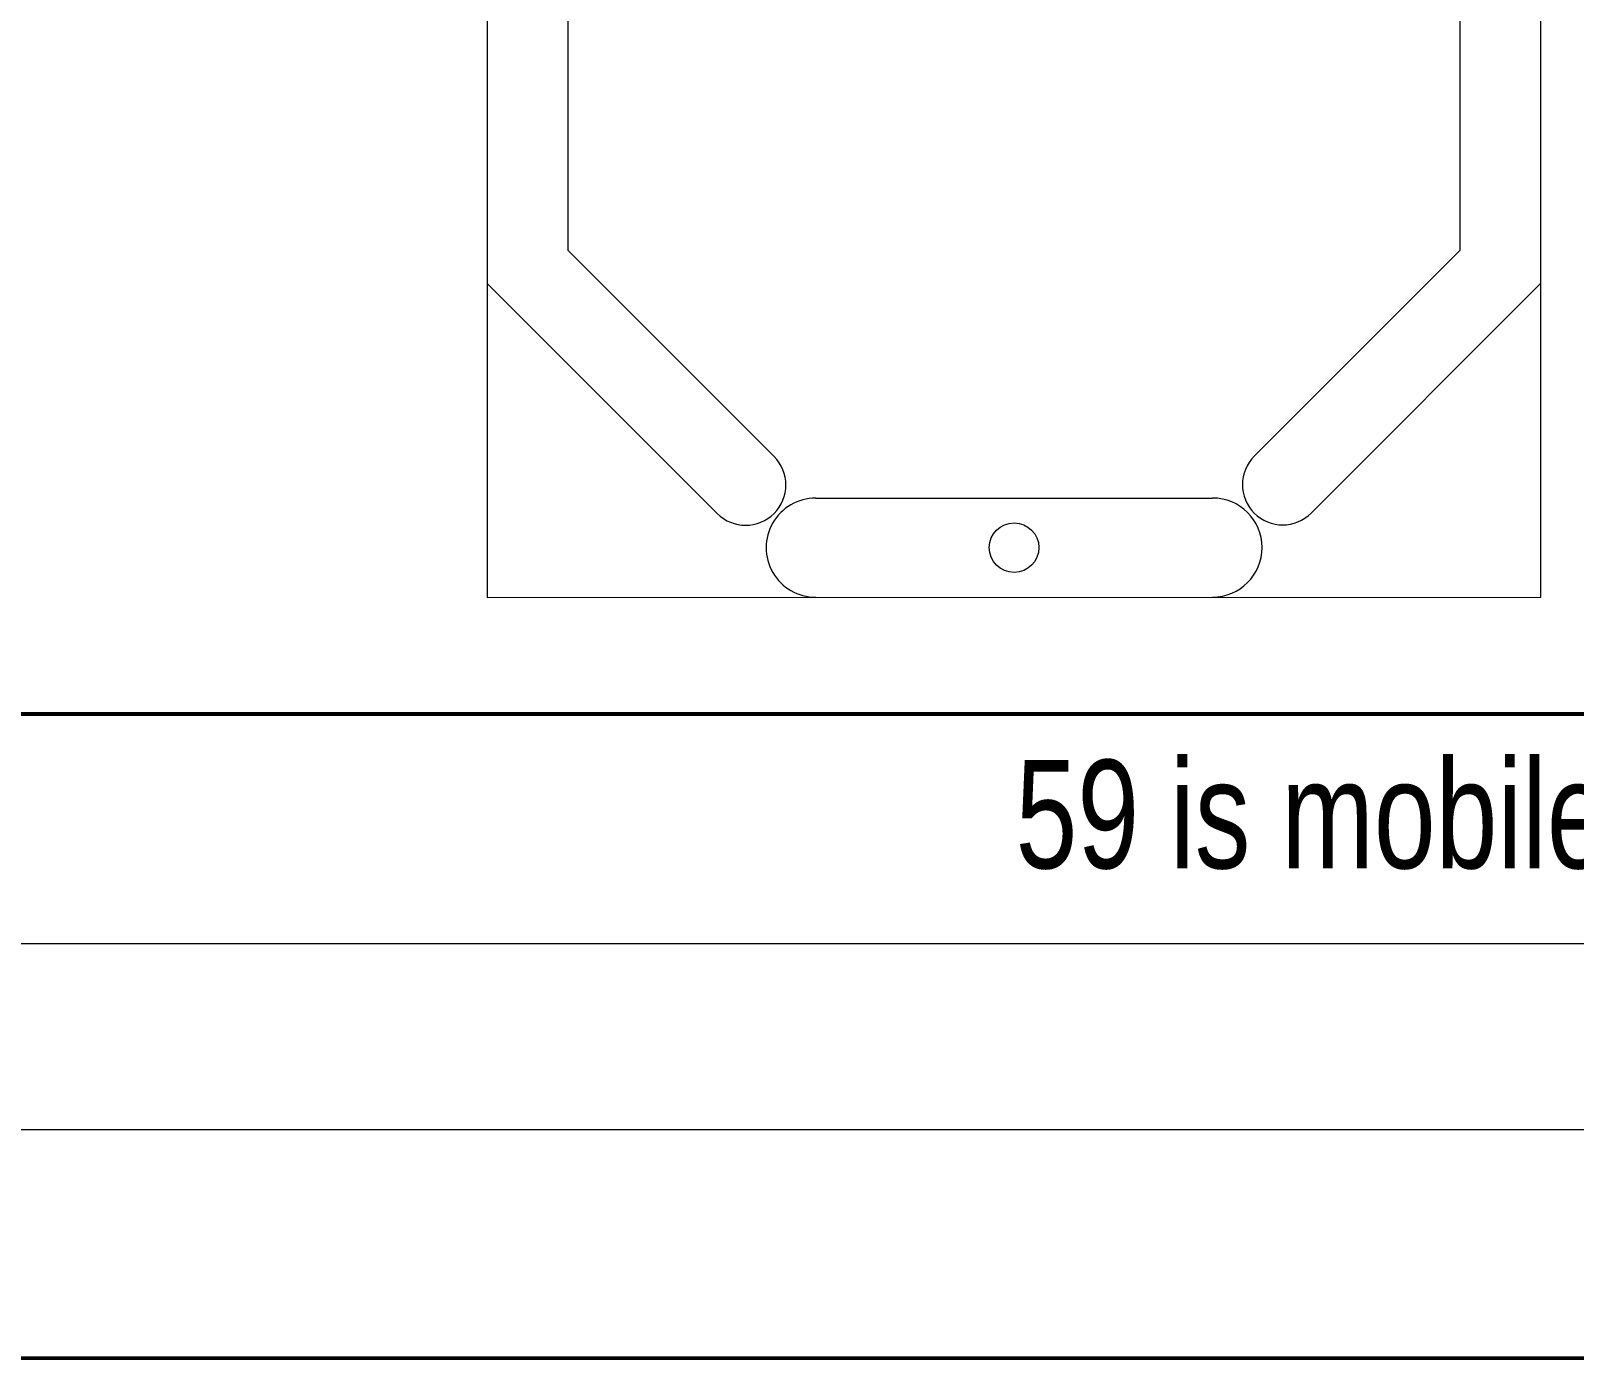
# Model space of a CAD drawing. Header units: metres. Extents: x 75097 to 220762, y -1557923 to -1361206.
# Drawn here: x 137445 to 138690, y -1461159 to -1460087 of the extents above; entities that cross this region are included whole.
import ezdxf

# ---------------------------------------------------------------- set-up
doc = ezdxf.new("R2010")
doc.units = ezdxf.units.M
doc.layers.get('0').update_dxf_attribs({"lineweight": 0})
for name, color, linetype, lineweight in [('A-100 - Copy$0$Medical Equipment and Furniture', 8, 'Continuous', 0), ('A-100 - Copy$0$Medical Equipment and Furniture1', 8, 'Continuous', 5), ('A-100 - Copy$0$Walls', 8, 'Continuous', 0)]:
    doc.layers.add(name, color=color, linetype=linetype, lineweight=lineweight)
doc.layers.add('E-POWR', color=7, linetype='Continuous', lineweight=9, true_color=0x4e7e3e)
doc.styles.add('A-100 - Copy$0$X3G_ENTITY_257CFD', font='swisscl.ttf', dxfattribs={"height": 200})

# ---------------------------------------------------------------- blocks, each defined once
blk = doc.blocks.new('*X149')
for p, q in [((5, 3), (5, 3)), ((5, 3), (5, 3)), ((5, 3), (5, 3)), ((5, 3), (5, 3)), ((5, 3), (5, 3)), ((5, 3), (5, 3)), ((5, 3), (5, 3)), ((5, 3), (5, 3)), ((5, 3), (5, 3)), ((5, 3), (5, 3)), ((5, 3), (5, 3)), ((5, 3), (5, 3)), ((5, 3), (5, 3)), ((5, 3), (5, 3)), ((5, 3), (5, 3)), ((5, 3), (5, 3)), ((5, 3), (5, 3)), ((5, 3), (5, 3)), ((5, 3), (5, 3)), ((5, 3), (5, 3)), ((5, 3), (5, 3)), ((5, 3), (5, 3)), ((5, 3), (5, 3)), ((5, 3), (5, 3)), ((5, 3), (5, 3)), ((5, 3), (5, 3)), ((5, 3), (5, 3)), ((5, 3), (5, 3)), ((5, 3), (5, 3)), ((5, 3), (5, 3)), ((5, 3), (5, 3)), ((5, 3), (5, 3)), ((5, 3), (5, 3)), ((5, 3), (5, 3)), ((5, 3), (5, 3)), ((5, 3), (5, 3)), ((5, 3), (5, 3)), ((5, 3), (5, 3)), ((5, 3), (5, 3)), ((5, 3), (5, 3)), ((5, 3), (5, 3)), ((5, 3), (5, 3)), ((5, 3), (5, 3)), ((5, 3), (5, 3)), ((5, 3), (5, 3)), ((5, 3), (5, 3)), ((5, 3), (5, 3)), ((5, 3), (5, 3)), ((5, 3), (5, 3)), ((5, 3), (5, 3)), ((5, 3), (5, 3)), ((5, 3), (5, 3)), ((5, 3), (5, 3)), ((5, 3), (5, 3)), ((5, 3), (5, 3)), ((5, 3), (5, 3)), ((5, 3), (5, 3)), ((5, 3), (5, 3)), ((5, 3), (5, 3)), ((5, 3), (5, 3)), ((5, 3), (5, 3)), ((5, 3), (5, 3)), ((5, 3), (5, 3)), ((5, 3), (5, 3)), ((5, 3), (5, 3)), ((5, 3), (5, 3)), ((6, 3), (5, 3)), ((5, 3), (5, 3)), ((6, 3), (5, 3)), ((5, 3), (5, 3)), ((6, 3), (5, 3)), ((5, 3), (5, 3)), ((6, 3), (5, 3)), ((5, 3), (5, 3)), ((5, 3), (5, 3)), ((5, 3), (5, 3)), ((5, 3), (5, 3)), ((5, 3), (5, 3)), ((5, 3), (5, 3)), ((5, 3), (5, 3)), ((5, 3), (5, 3)), ((5, 3), (5, 3)), ((5, 3), (5, 3)), ((5, 3), (5, 3)), ((5, 3), (5, 3)), ((5, 3), (5, 3)), ((5, 3), (5, 3)), ((5, 3), (5, 3)), ((5, 3), (5, 3)), ((5, 3), (5, 3)), ((5, 3), (5, 3)), ((5, 3), (5, 3)), ((5, 3), (5, 3)), ((5, 3), (5, 3)), ((5, 3), (5, 3)), ((5, 3), (5, 3)), ((6, 3), (6, 3)), ((6, 3), (6, 3)), ((6, 3), (6, 3)), ((6, 3), (6, 3)), ((6, 3), (6, 3)), ((6, 3), (6, 3)), ((6, 3), (6, 3)), ((6, 3), (6, 3)), ((6, 3), (6, 3)), ((6, 3), (6, 3)), ((6, 3), (6, 3)), ((6, 3), (6, 3)), ((6, 3), (6, 3)), ((6, 3), (6, 3)), ((6, 3), (6, 3)), ((6, 3), (6, 3)), ((6, 3), (6, 3)), ((6, 3), (6, 3)), ((6, 3), (6, 3)), ((6, 3), (6, 3)), ((6, 3), (6, 3)), ((6, 3), (6, 3)), ((6, 3), (6, 3)), ((6, 3), (6, 3)), ((6, 3), (6, 3)), ((6, 3), (6, 3)), ((6, 3), (6, 3)), ((6, 3), (6, 3)), ((6, 3), (6, 3)), ((6, 3), (6, 3)), ((6, 3), (6, 3)), ((6, 3), (6, 3)), ((6, 3), (6, 3)), ((6, 3), (6, 3)), ((6, 3), (6, 3)), ((6, 3), (6, 3)), ((6, 3), (6, 3)), ((6, 3), (6, 3)), ((6, 3), (6, 3)), ((6, 3), (6, 3)), ((6, 3), (6, 3)), ((6, 3), (6, 3)), ((6, 3), (6, 3)), ((6, 3), (6, 3)), ((6, 3), (6, 3)), ((6, 3), (6, 3)), ((6, 3), (6, 3)), ((6, 3), (6, 3)), ((6, 3), (6, 3)), ((6, 3), (6, 3)), ((6, 3), (6, 3)), ((6, 3), (6, 3)), ((6, 3), (6, 3)), ((6, 3), (6, 3)), ((6, 3), (6, 3)), ((6, 3), (6, 3)), ((6, 3), (6, 3)), ((6, 3), (6, 3)), ((6, 3), (6, 3)), ((6, 3), (6, 3)), ((6, 3), (6, 3)), ((6, 3), (6, 3)), ((6, 3), (6, 3)), ((6, 3), (6, 3)), ((6, 3), (6, 3)), ((6, 3), (6, 3)), ((6, 3), (6, 3)), ((6, 3), (6, 3)), ((6, 3), (6, 3)), ((6, 3), (6, 3)), ((6, 3), (6, 3)), ((6, 3), (6, 3)), ((6, 3), (6, 3)), ((6, 3), (6, 3)), ((6, 3), (6, 3)), ((6, 3), (6, 3)), ((6, 3), (6, 3)), ((6, 3), (6, 3)), ((6, 3), (6, 3)), ((6, 3), (6, 3)), ((6, 3), (6, 3)), ((6, 3), (6, 3)), ((6, 3), (6, 3)), ((6, 3), (6, 3)), ((6, 3), (6, 3)), ((6, 3), (6, 3)), ((6, 3), (6, 3)), ((6, 3), (6, 3)), ((6, 3), (6, 3)), ((6, 3), (6, 3)), ((6, 3), (6, 3)), ((6, 3), (6, 3)), ((6, 3), (6, 3)), ((6, 3), (6, 3)), ((6, 3), (6, 3)), ((6, 3), (6, 3)), ((6, 3), (6, 3)), ((6, 3), (6, 3)), ((6, 3), (6, 3)), ((6, 3), (6, 3)), ((6, 3), (6, 3)), ((6, 3), (6, 3)), ((6, 3), (6, 3)), ((6, 3), (6, 3)), ((6, 3), (6, 3)), ((6, 3), (6, 3)), ((6, 3), (6, 3)), ((6, 3), (6, 3)), ((6, 3), (6, 3)), ((6, 3), (6, 3)), ((6, 3), (6, 3)), ((6, 3), (6, 3)), ((6, 3), (6, 3)), ((6, 3), (6, 3)), ((6, 3), (6, 3)), ((6, 3), (6, 3)), ((6, 3), (6, 3)), ((6, 3), (6, 3)), ((6, 3), (6, 3)), ((6, 3), (6, 3)), ((6, 3), (6, 3)), ((6, 3), (6, 3)), ((6, 3), (6, 3)), ((6, 3), (6, 3)), ((6, 3), (6, 3)), ((6, 3), (6, 3)), ((6, 3), (6, 3)), ((6, 3), (6, 3)), ((6, 3), (6, 3)), ((6, 3), (6, 3)), ((6, 3), (6, 3)), ((6, 3), (6, 3)), ((6, 3), (6, 3)), ((6, 3), (6, 3)), ((6, 3), (6, 3)), ((6, 3), (6, 3)), ((6, 3), (6, 3)), ((6, 3), (6, 3)), ((6, 3), (6, 3)), ((6, 3), (6, 3)), ((6, 3), (6, 3)), ((6, 3), (6, 3)), ((6, 3), (6, 3)), ((6, 3), (6, 3)), ((6, 3), (6, 3)), ((6, 3), (6, 3)), ((6, 3), (6, 3)), ((6, 3), (6, 3)), ((6, 3), (6, 3)), ((6, 3), (6, 3)), ((6, 3), (6, 3)), ((6, 3), (6, 3)), ((6, 3), (6, 3)), ((6, 3), (6, 3)), ((6, 3), (6, 3)), ((6, 3), (6, 3)), ((6, 3), (6, 3)), ((6, 3), (6, 3)), ((6, 3), (6, 3)), ((6, 3), (6, 3)), ((6, 3), (6, 3)), ((6, 3), (6, 3)), ((6, 3), (6, 3)), ((6, 3), (6, 3)), ((6, 3), (6, 3)), ((6, 3), (6, 3)), ((6, 3), (6, 3)), ((6, 3), (6, 3)), ((6, 3), (6, 3)), ((6, 3), (6, 3)), ((6, 3), (6, 3)), ((6, 3), (6, 3)), ((6, 3), (6, 3)), ((6, 3), (6, 3)), ((6, 3), (6, 3)), ((6, 3), (6, 3)), ((6, 3), (6, 3)), ((6, 3), (6, 3)), ((6, 3), (6, 3)), ((6, 3), (6, 3)), ((6, 3), (6, 3)), ((6, 3), (6, 3)), ((6, 3), (6, 3)), ((6, 3), (6, 3)), ((6, 3), (6, 3)), ((6, 3), (6, 3)), ((6, 3), (6, 3)), ((6, 3), (6, 3)), ((6, 3), (6, 3)), ((6, 3), (6, 3)), ((6, 3), (6, 3)), ((6, 3), (6, 3)), ((6, 3), (6, 3)), ((6, 3), (6, 3)), ((6, 3), (6, 3)), ((6, 3), (6, 3)), ((6, 3), (6, 3)), ((6, 3), (6, 3)), ((6, 3), (6, 3)), ((6, 3), (6, 3)), ((6, 3), (6, 3)), ((6, 3), (6, 3)), ((6, 3), (6, 3)), ((6, 3), (6, 3)), ((6, 3), (5, 3)), ((6, 3), (5, 3)), ((6, 3), (5, 3)), ((6, 3), (5, 3)), ((6, 3), (5, 3)), ((6, 3), (6, 3)), ((6, 3), (6, 3)), ((6, 3), (6, 3)), ((6, 3), (6, 3)), ((6, 3), (6, 3)), ((6, 3), (6, 3)), ((6, 3), (6, 3)), ((6, 3), (6, 3)), ((6, 3), (6, 3)), ((6, 3), (6, 3)), ((6, 3), (6, 3)), ((6, 3), (6, 3)), ((6, 3), (6, 3)), ((6, 3), (6, 3)), ((6, 3), (6, 3)), ((6, 3), (6, 3)), ((6, 3), (6, 3)), ((6, 3), (6, 3)), ((6, 3), (6, 3)), ((6, 3), (6, 3)), ((6, 3), (6, 3)), ((6, 3), (6, 3)), ((6, 3), (6, 3)), ((6, 3), (6, 3)), ((6, 3), (6, 3)), ((6, 3), (6, 3)), ((6, 3), (6, 3)), ((6, 3), (6, 3)), ((6, 3), (6, 3)), ((6, 3), (6, 3)), ((6, 3), (6, 3)), ((6, 3), (6, 3)), ((6, 3), (6, 3)), ((6, 3), (6, 3)), ((6, 3), (6, 3)), ((6, 3), (6, 3)), ((6, 3), (6, 3)), ((6, 3), (6, 3)), ((6, 3), (6, 3)), ((6, 3), (6, 3)), ((6, 3), (6, 3)), ((6, 3), (6, 3)), ((6, 3), (6, 3)), ((6, 3), (6, 3)), ((6, 3), (6, 3)), ((6, 3), (6, 3)), ((6, 3), (6, 3)), ((6, 3), (6, 3)), ((6, 3), (6, 3)), ((6, 3), (6, 3)), ((6, 3), (6, 3)), ((6, 3), (6, 3)), ((6, 3), (6, 3)), ((6, 3), (6, 3)), ((6, 3), (6, 3)), ((6, 3), (6, 3)), ((6, 3), (6, 3)), ((6, 3), (6, 3)), ((6, 3), (6, 3)), ((6, 3), (6, 3)), ((6, 3), (6, 3)), ((6, 3), (6, 3)), ((6, 3), (6, 3)), ((6, 3), (6, 3)), ((6, 3), (6, 3)), ((6, 3), (6, 3)), ((6, 3), (6, 3)), ((6, 3), (6, 3)), ((6, 3), (6, 3)), ((6, 3), (6, 3)), ((6, 3), (6, 3)), ((6, 3), (6, 3)), ((6, 3), (6, 3)), ((6, 3), (6, 3)), ((6, 3), (6, 3)), ((6, 3), (6, 3)), ((6, 3), (6, 3)), ((6, 3), (6, 3)), ((6, 3), (6, 3)), ((6, 3), (6, 3)), ((6, 3), (6, 3)), ((6, 3), (6, 3)), ((6, 3), (6, 3)), ((6, 3), (6, 3)), ((6, 3), (6, 3)), ((6, 3), (6, 3)), ((6, 3), (6, 3)), ((6, 3), (6, 3)), ((6, 3), (6, 3)), ((6, 3), (6, 3)), ((6, 3), (6, 3)), ((6, 3), (6, 3)), ((6, 3), (6, 3)), ((6, 3), (6, 3)), ((6, 3), (6, 3)), ((6, 3), (6, 3)), ((6, 3), (6, 3)), ((6, 3), (6, 3)), ((6, 3), (6, 3)), ((6, 3), (6, 3)), ((6, 3), (6, 3)), ((6, 3), (6, 3)), ((6, 3), (6, 3)), ((6, 3), (6, 3)), ((6, 3), (6, 3)), ((6, 3), (6, 3)), ((6, 3), (6, 3)), ((6, 3), (6, 3)), ((6, 3), (6, 3)), ((6, 3), (6, 3)), ((6, 3), (6, 3)), ((6, 3), (6, 3)), ((6, 3), (6, 3)), ((6, 3), (6, 3)), ((6, 3), (6, 3)), ((6, 3), (6, 3)), ((6, 3), (6, 3)), ((6, 3), (6, 3)), ((6, 3), (6, 3)), ((6, 3), (6, 3)), ((6, 3), (6, 3)), ((6, 3), (6, 3)), ((6, 3), (6, 3)), ((6, 3), (6, 3)), ((6, 3), (6, 3)), ((6, 3), (6, 3)), ((6, 3), (6, 3)), ((6, 3), (6, 3)), ((6, 3), (6, 3)), ((6, 3), (6, 3)), ((6, 3), (6, 3)), ((6, 3), (6, 3)), ((6, 3), (6, 3)), ((6, 3), (6, 3)), ((6, 3), (6, 3)), ((6, 3), (6, 3)), ((6, 3), (6, 3)), ((6, 3), (6, 3)), ((6, 3), (6, 3)), ((6, 3), (6, 3)), ((6, 3), (6, 3)), ((6, 3), (6, 3)), ((6, 3), (6, 3)), ((6, 3), (6, 3)), ((6, 3), (6, 3)), ((6, 3), (6, 3)), ((6, 3), (6, 3)), ((6, 3), (6, 3)), ((6, 3), (6, 3)), ((6, 3), (6, 3)), ((6, 3), (6, 3)), ((6, 3), (6, 3)), ((6, 3), (6, 3)), ((6, 3), (6, 3)), ((6, 3), (6, 3)), ((6, 3), (6, 3)), ((6, 3), (6, 3)), ((6, 3), (6, 3)), ((6, 3), (6, 3)), ((6, 3), (6, 3)), ((6, 3), (6, 3)), ((6, 3), (6, 3)), ((6, 3), (6, 3)), ((6, 3), (6, 3)), ((6, 3), (6, 3)), ((6, 3), (6, 3)), ((6, 3), (6, 3)), ((6, 3), (6, 3)), ((6, 3), (6, 3)), ((6, 3), (6, 3)), ((6, 3), (6, 3)), ((6, 3), (6, 3)), ((6, 3), (6, 3)), ((6, 3), (6, 3)), ((6, 3), (6, 3)), ((6, 3), (6, 3)), ((6, 3), (6, 3)), ((6, 3), (6, 3)), ((6, 3), (6, 3)), ((6, 3), (6, 3)), ((6, 3), (6, 3)), ((6, 3), (6, 3)), ((6, 3), (6, 3)), ((6, 3), (6, 3)), ((6, 3), (6, 3)), ((6, 3), (6, 3)), ((6, 3), (6, 3)), ((6, 3), (6, 3)), ((6, 3), (6, 3)), ((6, 3), (6, 3)), ((6, 3), (6, 3)), ((6, 3), (6, 3)), ((6, 3), (6, 3)), ((6, 3), (6, 3)), ((6, 3), (6, 3)), ((6, 3), (6, 3)), ((6, 3), (6, 3)), ((6, 3), (6, 3)), ((6, 3), (6, 3)), ((6, 3), (6, 3)), ((6, 3), (6, 3)), ((6, 3), (6, 3)), ((6, 3), (6, 3)), ((6, 3), (6, 3)), ((6, 3), (6, 3)), ((6, 3), (6, 3)), ((6, 3), (6, 3)), ((6, 3), (6, 3)), ((6, 3), (6, 3)), ((6, 3), (6, 3)), ((6, 3), (6, 3)), ((6, 3), (6, 3)), ((6, 3), (6, 3)), ((6, 3), (6, 3)), ((6, 3), (6, 3)), ((6, 3), (6, 3)), ((6, 3), (6, 3)), ((6, 3), (6, 3)), ((6, 3), (6, 3)), ((6, 3), (6, 3)), ((6, 3), (6, 3)), ((6, 3), (6, 3)), ((6, 3), (6, 3)), ((6, 3), (6, 3)), ((6, 3), (6, 3)), ((6, 3), (6, 3)), ((6, 3), (6, 3)), ((6, 3), (6, 3)), ((6, 3), (6, 3)), ((6, 3), (6, 3)), ((6, 3), (6, 3)), ((6, 3), (6, 3)), ((6, 3), (6, 3)), ((6, 3), (6, 3)), ((6, 3), (6, 3)), ((6, 3), (6, 3)), ((6, 3), (6, 3)), ((6, 3), (6, 3)), ((6, 3), (6, 3)), ((6, 3), (6, 3)), ((6, 3), (6, 3)), ((6, 3), (6, 3)), ((6, 3), (6, 3)), ((6, 3), (6, 3)), ((6, 3), (6, 3)), ((6, 3), (6, 3)), ((6, 3), (6, 3)), ((6, 3), (6, 3)), ((6, 3), (6, 3)), ((6, 3), (6, 3)), ((6, 3), (6, 3)), ((6, 3), (6, 3)), ((6, 3), (6, 3)), ((6, 3), (6, 3)), ((6, 3), (6, 3)), ((6, 3), (6, 3)), ((6, 3), (6, 3)), ((6, 3), (6, 3)), ((6, 3), (6, 3)), ((6, 3), (6, 3)), ((6, 3), (6, 3)), ((6, 3), (6, 3)), ((6, 3), (6, 3)), ((6, 3), (6, 3)), ((6, 3), (6, 3)), ((6, 3), (6, 3)), ((6, 3), (6, 3)), ((6, 3), (6, 3)), ((6, 3), (6, 3)), ((6, 3), (6, 3)), ((6, 3), (6, 3)), ((6, 3), (6, 3)), ((6, 3), (6, 3)), ((6, 3), (6, 3)), ((6, 3), (6, 3)), ((6, 3), (6, 3)), ((6, 3), (6, 3)), ((6, 3), (6, 3)), ((6, 3), (6, 3)), ((6, 3), (6, 3)), ((6, 3), (6, 3)), ((6, 3), (6, 3)), ((6, 3), (6, 3)), ((6, 3), (6, 3)), ((6, 3), (6, 3)), ((6, 3), (6, 3)), ((6, 3), (6, 3)), ((6, 3), (6, 3)), ((6, 3), (6, 3)), ((6, 3), (6, 3)), ((6, 3), (6, 3)), ((6, 3), (6, 3)), ((6, 3), (6, 3)), ((6, 3), (6, 3)), ((6, 3), (6, 3)), ((6, 3), (6, 3)), ((6, 3), (6, 3)), ((6, 3), (6, 3)), ((6, 3), (6, 3)), ((6, 3), (6, 3)), ((6, 3), (6, 3)), ((6, 3), (6, 3)), ((6, 3), (6, 3)), ((6, 3), (6, 3)), ((6, 3), (6, 3)), ((6, 3), (6, 3)), ((6, 3), (6, 3)), ((6, 3), (6, 3)), ((6, 3), (6, 3)), ((6, 3), (6, 3)), ((6, 3), (6, 3)), ((6, 3), (6, 3)), ((6, 3), (6, 3)), ((6, 3), (6, 3)), ((6, 3), (6, 3)), ((6, 3), (6, 3)), ((6, 3), (6, 3))]:
    blk.add_line(p, q)
blk = doc.blocks.new('*X150')
for p, q in [((13, 1), (13, 1)), ((13, 1), (13, 1)), ((13, 1), (13, 1)), ((13, 1), (13, 1)), ((13, 1), (13, 1)), ((13, 1), (13, 1)), ((13, 1), (13, 1)), ((13, 1), (13, 1)), ((13, 1), (13, 1)), ((13, 1), (13, 1)), ((13, 1), (13, 1)), ((13, 1), (13, 1)), ((13, 1), (13, 1)), ((13, 1), (13, 1)), ((13, 1), (13, 1)), ((13, 1), (14, 1)), ((13, 1), (14, 1)), ((13, 1), (14, 1)), ((13, 1), (13, 1)), ((13, 1), (13, 1)), ((13, 1), (13, 1)), ((13, 1), (13, 1)), ((13, 1), (13, 1)), ((13, 1), (13, 1)), ((13, 1), (13, 1)), ((13, 1), (13, 1)), ((13, 1), (13, 1)), ((13, 1), (13, 1)), ((13, 1), (13, 1)), ((13, 1), (13, 1)), ((13, 1), (13, 1)), ((13, 1), (13, 1)), ((13, 1), (13, 1)), ((13, 1), (13, 1)), ((13, 1), (13, 1)), ((13, 1), (13, 1)), ((13, 1), (13, 1)), ((13, 1), (13, 1)), ((13, 1), (13, 1)), ((13, 1), (13, 1)), ((13, 1), (13, 1)), ((13, 1), (13, 1)), ((13, 1), (13, 1)), ((13, 1), (13, 1)), ((13, 1), (13, 1)), ((13, 1), (13, 1)), ((13, 1), (13, 1)), ((13, 1), (13, 1)), ((13, 1), (13, 1)), ((13, 1), (13, 1)), ((13, 1), (13, 1)), ((13, 1), (13, 1)), ((13, 1), (13, 1)), ((13, 1), (13, 1)), ((13, 1), (13, 1)), ((13, 1), (13, 1)), ((13, 1), (13, 1)), ((13, 1), (13, 1)), ((13, 1), (13, 1)), ((13, 1), (13, 1)), ((13, 1), (13, 1)), ((13, 1), (13, 1)), ((13, 1), (13, 1)), ((13, 1), (13, 1)), ((13, 1), (13, 1)), ((13, 1), (13, 1)), ((13, 1), (13, 1)), ((13, 1), (13, 1)), ((13, 1), (13, 1)), ((13, 1), (13, 1)), ((13, 1), (13, 1)), ((13, 1), (13, 1)), ((13, 1), (13, 1)), ((13, 1), (13, 1)), ((13, 1), (13, 1)), ((13, 1), (13, 1)), ((13, 1), (13, 1)), ((13, 1), (13, 1)), ((13, 1), (13, 1)), ((13, 1), (13, 1)), ((13, 1), (13, 1)), ((13, 1), (13, 1)), ((13, 1), (13, 1)), ((13, 1), (13, 1)), ((13, 1), (13, 1)), ((13, 1), (13, 1)), ((13, 1), (13, 1)), ((13, 1), (13, 1)), ((13, 1), (13, 1)), ((13, 1), (13, 1)), ((13, 1), (13, 1)), ((13, 1), (13, 1)), ((13, 1), (13, 1)), ((13, 1), (13, 1)), ((13, 1), (13, 1)), ((13, 1), (13, 1)), ((13, 1), (13, 1)), ((13, 1), (13, 1)), ((13, 1), (13, 1)), ((13, 1), (13, 1)), ((13, 1), (13, 1)), ((13, 1), (13, 1)), ((13, 1), (13, 1)), ((13, 1), (13, 1)), ((13, 1), (13, 1)), ((13, 1), (13, 1)), ((13, 1), (13, 1)), ((13, 1), (13, 1)), ((13, 1), (13, 1)), ((13, 1), (13, 1)), ((13, 1), (13, 1)), ((13, 1), (13, 1)), ((13, 1), (13, 1)), ((13, 1), (13, 1)), ((13, 1), (13, 1)), ((13, 1), (13, 1)), ((13, 1), (13, 1)), ((13, 1), (13, 1)), ((13, 1), (13, 1)), ((13, 1), (13, 1)), ((13, 1), (13, 1)), ((13, 1), (13, 1)), ((13, 1), (13, 1)), ((13, 1), (14, 1)), ((13, 0), (13, 0)), ((13, 0), (13, 0)), ((13, 0), (13, 0)), ((13, 0), (13, 0)), ((13, 0), (13, 0)), ((13, 0), (13, 0)), ((13, 0), (13, 0)), ((13, 0), (13, 0)), ((13, 0), (13, 0)), ((13, 0), (13, 0)), ((13, 0), (13, 0)), ((13, 0), (13, 0)), ((13, 0), (13, 0)), ((13, 0), (13, 0)), ((13, 0), (13, 0)), ((13, 0), (13, 0)), ((13, 0), (13, 0)), ((13, 0), (13, 0)), ((13, 0), (13, 0)), ((13, 0), (13, 0)), ((13, 0), (13, 0)), ((13, 0), (13, 0)), ((13, 0), (13, 0)), ((13, 0), (13, 0)), ((13, 0), (13, 0)), ((13, 0), (13, 0)), ((13, 0), (13, 0)), ((13, 0), (13, 0)), ((13, 0), (13, 0)), ((13, 0), (13, 0)), ((13, 0), (13, 0)), ((13, 0), (13, 0)), ((13, 0), (13, 0)), ((13, 0), (13, 0)), ((13, 0), (13, 0)), ((13, 0), (13, 0)), ((13, 0), (13, 0)), ((13, 0), (13, 0)), ((13, 0), (13, 0)), ((13, 0), (13, 0)), ((13, 0), (13, 0)), ((13, 0), (13, 0)), ((13, 0), (13, 0)), ((13, 0), (13, 0)), ((13, 0), (13, 0)), ((13, 0), (13, 0)), ((13, 0), (13, 0)), ((13, 0), (13, 0)), ((13, 0), (14, 0)), ((13, 0), (14, 0)), ((13, 0), (13, 0)), ((13, 0), (14, 0)), ((14, 1), (14, 1)), ((14, 1), (14, 1)), ((14, 1), (14, 1)), ((14, 1), (14, 1)), ((14, 1), (14, 1)), ((14, 1), (14, 1)), ((14, 1), (14, 1)), ((14, 1), (14, 1)), ((14, 1), (14, 1)), ((14, 1), (14, 1)), ((14, 1), (14, 1)), ((14, 1), (14, 1)), ((14, 1), (14, 1)), ((14, 1), (14, 1)), ((14, 1), (14, 1)), ((14, 1), (14, 1)), ((14, 1), (14, 1)), ((14, 1), (14, 1)), ((14, 1), (14, 1)), ((14, 1), (14, 1)), ((14, 1), (14, 1)), ((14, 1), (14, 1)), ((14, 1), (14, 1)), ((14, 1), (14, 1)), ((14, 1), (14, 1)), ((14, 1), (14, 1)), ((14, 1), (14, 1)), ((14, 1), (14, 1)), ((14, 1), (14, 1)), ((14, 1), (14, 1)), ((14, 1), (14, 1)), ((14, 1), (14, 1)), ((14, 1), (14, 1)), ((14, 1), (14, 1)), ((14, 1), (14, 1)), ((14, 1), (14, 1)), ((14, 1), (14, 1)), ((14, 1), (14, 1)), ((14, 1), (14, 1)), ((14, 1), (14, 1)), ((14, 1), (14, 1)), ((14, 1), (14, 1)), ((14, 1), (14, 1)), ((14, 1), (14, 1)), ((14, 1), (14, 1)), ((14, 1), (14, 1)), ((14, 1), (14, 1)), ((14, 1), (14, 1)), ((14, 1), (14, 1)), ((14, 1), (14, 1)), ((14, 1), (14, 1)), ((14, 1), (14, 1)), ((14, 1), (14, 1)), ((14, 1), (14, 1)), ((14, 1), (14, 1)), ((14, 1), (14, 1)), ((14, 1), (14, 1)), ((14, 1), (14, 1)), ((14, 1), (14, 1)), ((14, 1), (14, 1)), ((14, 1), (14, 1)), ((14, 1), (14, 1)), ((14, 1), (14, 1)), ((14, 1), (14, 1)), ((14, 1), (14, 1)), ((14, 1), (14, 1)), ((14, 1), (14, 1)), ((14, 1), (14, 1)), ((14, 1), (14, 1)), ((14, 1), (14, 1)), ((14, 1), (14, 1)), ((14, 1), (14, 1)), ((14, 1), (14, 1)), ((14, 1), (14, 1)), ((14, 1), (14, 1)), ((14, 1), (14, 1)), ((14, 1), (14, 1)), ((14, 1), (14, 1)), ((14, 1), (14, 1)), ((14, 1), (14, 1)), ((14, 1), (14, 1)), ((14, 1), (14, 1)), ((14, 1), (14, 1)), ((14, 1), (14, 1)), ((14, 1), (14, 1)), ((14, 1), (14, 1)), ((14, 1), (14, 1)), ((14, 1), (14, 1)), ((14, 1), (14, 1)), ((14, 1), (14, 1)), ((14, 1), (14, 1)), ((14, 1), (14, 1)), ((14, 1), (14, 1)), ((14, 1), (14, 1)), ((14, 0), (14, 0)), ((14, 0), (14, 0)), ((14, 0), (14, 0)), ((14, 0), (14, 0)), ((14, 0), (14, 0)), ((14, 0), (14, 0)), ((14, 0), (14, 0)), ((14, 0), (14, 0)), ((14, 0), (14, 0)), ((14, 0), (14, 0)), ((14, 0), (14, 0)), ((14, 0), (14, 0)), ((14, 0), (14, 0)), ((14, 0), (14, 0)), ((14, 0), (14, 0)), ((14, 0), (14, 0)), ((14, 0), (14, 0)), ((14, 0), (14, 0)), ((14, 0), (14, 0)), ((14, 0), (14, 0)), ((14, 0), (14, 0)), ((14, 0), (14, 0)), ((14, 0), (14, 0)), ((14, 0), (14, 0)), ((14, 0), (14, 0)), ((14, 0), (14, 0)), ((14, 0), (14, 0)), ((14, 0), (14, 0)), ((14, 0), (14, 0)), ((14, 0), (14, 0)), ((14, 0), (14, 0)), ((14, 0), (14, 0)), ((14, 0), (14, 0)), ((14, 0), (14, 0)), ((14, 0), (14, 0)), ((14, 0), (14, 0)), ((14, 0), (14, 0)), ((14, 0), (14, 0)), ((14, 0), (14, 0)), ((14, 0), (14, 0)), ((14, 0), (14, 0)), ((14, 0), (14, 0)), ((14, 0), (14, 0)), ((14, 0), (14, 0)), ((14, 0), (14, 0)), ((14, 0), (14, 0)), ((14, 0), (14, 0)), ((14, 0), (14, 0)), ((13, 0), (13, 0)), ((13, 0), (14, 0)), ((13, 0), (13, 0)), ((13, 0), (14, 0)), ((13, 0), (13, 0)), ((13, 0), (14, 0)), ((13, 0), (13, 0)), ((13, 0), (13, 0)), ((13, 0), (13, 0)), ((13, 0), (13, 0)), ((13, 0), (14, 0)), ((13, 0), (13, 0)), ((13, 0), (14, 0)), ((13, 0), (13, 0)), ((13, 0), (14, 0)), ((13, 0), (13, 0)), ((13, 0), (14, 0)), ((13, 0), (13, 0)), ((13, 0), (14, 0)), ((13, 0), (13, 0)), ((13, 0), (14, 0)), ((13, 0), (13, 0)), ((13, 0), (14, 0)), ((13, 0), (13, 0)), ((13, 0), (13, 0)), ((13, 0), (13, 0)), ((13, 0), (14, 0)), ((13, 0), (13, 0)), ((13, 0), (14, 0)), ((13, 0), (13, 0)), ((13, 0), (14, 0)), ((13, 0), (13, 0)), ((13, 0), (14, 0)), ((13, 0), (13, 0)), ((13, 0), (13, 0)), ((13, 0), (13, 0)), ((13, 0), (13, 0)), ((13, 0), (13, 0)), ((13, 0), (13, 0)), ((13, 0), (13, 0)), ((13, 0), (13, 0)), ((13, 0), (13, 0)), ((13, 0), (13, 0)), ((13, 0), (13, 0)), ((13, 0), (13, 0)), ((13, 0), (13, 0)), ((13, 0), (13, 0)), ((13, 0), (13, 0)), ((13, 0), (13, 0)), ((13, 0), (13, 0)), ((13, 0), (13, 0)), ((13, 0), (13, 0)), ((13, 0), (13, 0)), ((13, 0), (13, 0)), ((13, 0), (13, 0)), ((13, 0), (13, 0)), ((13, 0), (13, 0)), ((13, 0), (13, 0)), ((13, 0), (13, 0)), ((13, 0), (13, 0)), ((13, 0), (13, 0)), ((13, 0), (13, 0)), ((13, 0), (13, 0)), ((13, 0), (13, 0)), ((13, -1), (13, -1)), ((13, -1), (13, -1)), ((13, -1), (13, -1)), ((13, -1), (13, -1)), ((13, -1), (13, -1)), ((13, -1), (14, -1)), ((13, -1), (13, -1)), ((14, 0), (14, 0)), ((14, 0), (14, 0)), ((14, 0), (14, 0)), ((14, 0), (14, 0)), ((14, 0), (14, 0)), ((14, 0), (14, 0)), ((14, 0), (14, 0)), ((14, 0), (14, 0)), ((14, 0), (14, 0)), ((14, 0), (14, 0)), ((14, 0), (14, 0)), ((14, 0), (14, 0)), ((14, 0), (14, 0)), ((14, 0), (14, 0)), ((14, 0), (14, 0)), ((13, 0), (14, 0)), ((14, 0), (14, 0)), ((14, 0), (14, 0)), ((14, 0), (14, 0)), ((14, 0), (14, 0)), ((14, 0), (14, 0)), ((14, 0), (14, 0)), ((14, 0), (14, 0)), ((14, 0), (14, 0)), ((14, 0), (14, 0)), ((14, 0), (14, 0)), ((14, 0), (14, 0)), ((14, 0), (14, 0)), ((14, 0), (14, 0)), ((14, 0), (14, 0)), ((14, 0), (14, 0)), ((14, 0), (14, 0)), ((14, 0), (14, 0)), ((14, 0), (14, 0)), ((14, 0), (14, 0)), ((14, 0), (14, 0)), ((14, 0), (14, 0)), ((14, 0), (14, 0)), ((14, 0), (14, 0)), ((14, 0), (14, 0)), ((14, 0), (14, 0)), ((14, 0), (14, 0)), ((14, 0), (14, 0)), ((14, 0), (14, 0)), ((14, 0), (14, 0)), ((14, 0), (14, 0)), ((14, 0), (14, 0)), ((14, 0), (14, 0)), ((14, 0), (14, 0)), ((14, 0), (14, 0)), ((14, -1), (14, -1)), ((14, -1), (14, -1)), ((14, -1), (14, -1)), ((14, -1), (14, -1)), ((14, -1), (14, -1))]:
    blk.add_line(p, q)
blk = doc.blocks.new('A-100 - Copy$0$HF16786E-P')
at = {"layer": 'A-100 - Copy$0$Medical Equipment and Furniture1'}
for p, q in [((0, 0.425), (-2.14, 0.425)), ((-0.2531, 0.425), (-0.0678, 0.2397)), ((0, -0.425), (0, 0.425)), ((-0.28, 0.36), (-1.86, 0.36)), ((-0.28, 0.36), (-0.1137, 0.1937)), ((-0.08, -0.16), (-0.08, 0.16)), ((-0.1136, -0.1936), (-0.28, -0.36)), ((-0.0676, -0.2396), (-0.2531, -0.425)), ((-1.86, -0.36), (-0.28, -0.36)), ((-2.14, -0.425), (0, -0.425))]:
    blk.add_line(p, q, dxfattribs=at)
for points in [[(0, 0.425), (0, 0.425), (0, 0.425), (0, 0.425), (0, 0.425), (0, 0.425), (0, 0.425), (0, 0.425), (0, 0.425), (0, 0.425), (0, 0.425), (0, 0.425), (0, 0.425), (0, 0.425), (0, 0.425), (0, 0.425), (0, 0.425), (0, 0.425), (0, 0.425), (0, 0.425), (0, 0.425), (0, 0.425), (0, 0.425), (0, 0.425), (0, 0.425), (0, 0.425), (0, 0.425), (0, 0.425), (0, 0.425), (0, 0.425), (0, 0.425), (0, 0.425), (0, 0.425), (0, 0.425), (0, 0.425), (0, 0.425), (0, 0.425), (0, 0.425), (0, 0.425), (0, 0.425), (0, 0.425), (0, 0.425), (0, 0.425), (0, 0.425), (0, 0.425), (0, 0.425), (0, 0.425), (0, 0.425), (0, 0.425), (0, 0.425), (0, 0.425), (0, 0.425), (0, 0.425), (0, 0.425), (0, 0.425), (0, 0.425), (0, 0.425), (0, 0.425), (0, 0.425), (0, 0.425), (0, 0.425), (0, 0.425), (0, 0.425), (0, 0.425), (0, 0.425), (0, 0.425), (0, 0.425), (0, 0.425), (0, 0.425), (0, 0.425), (0, 0.425), (0, 0.425), (0, 0.425), (0, 0.425), (0, 0.425), (0, 0.425), (0, 0.425), (0, 0.425), (0, 0.425), (0, 0.425), (0, 0.425), (0, 0.425), (0, 0.425), (0, 0.425), (0, 0.425), (0, 0.425), (0, 0.425), (0, 0.425), (0, 0.425), (0, 0.425), (0, 0.425), (0, 0.425), (0, 0.425), (0, 0.425), (0, 0.425), (0, 0.425), (0, 0.425), (0, 0.425), (0, 0.425), (0, 0.425), (0, 0.425), (0, 0.425), (0, 0.425), (0, 0.425), (0, 0.425), (0, 0.425), (0, 0.425), (0, 0.425), (0, 0.425), (0, 0.425), (0, 0.425), (0, 0.425), (0, 0.425), (0, 0.425), (0, 0.425), (0, 0.425), (0, 0.425), (0, 0.425), (0, 0.425), (0, 0.425), (0, 0.425), (0, 0.425), (0, 0.425), (0, 0.425), (0, 0.425), (0, 0.425), (0, 0.425), (0, 0.425), (0, 0.425), (0, 0.425), (0, 0.425), (0, 0.425), (0, 0.425), (0, 0.425), (0, 0.425), (0, 0.425), (0, 0.425), (0, 0.425), (0, 0.425), (0, 0.425), (0, 0.425), (0, 0.425), (0, 0.425), (0, 0.425), (0, 0.425), (0, 0.425), (0, 0.425), (0, 0.425), (0, 0.425), (0, 0.425), (0, 0.425), (0, 0.425), (0, 0.425), (0, 0.425), (0, 0.425), (0, 0.425), (0, 0.425), (0, 0.425), (0, 0.425), (0, 0.425), (0, 0.425), (0, 0.425), (0, 0.425), (0, 0.425), (0, 0.425), (0, 0.425), (0, 0.425), (0, 0.425), (0, 0.425), (0, 0.425), (0, 0.425), (0, 0.425), (0, 0.425), (0, 0.425), (0, 0.425), (0, 0.425), (0, 0.425), (0, 0.425), (0, 0.425), (0, 0.425), (0, 0.425), (0, 0.425), (0, 0.425), (0, 0.425), (0, 0.425), (0, 0.425), (0, 0.425), (0, 0.425), (0, 0.425), (0, 0.425), (0, 0.425), (0, 0.425), (0, 0.425), (0, 0.425), (0, 0.425), (0, 0.425), (0, 0.425), (0, 0.425), (0, 0.425), (0, 0.425), (0, 0.425), (0, 0.425), (0, 0.425), (0, 0.425), (0, 0.425), (0, 0.425), (0, 0.425), (0, 0.425), (0, 0.425), (0, 0.425), (0, 0.425), (0, 0.425), (0, 0.425), (0, 0.425), (0, 0.425), (0, 0.425), (0, 0.425), (0, 0.425), (0, 0.425)], [(0, 0.425), (0, 0.425), (0, 0.425), (0, 0.425), (0, 0.425), (0, 0.425), (0, 0.425), (0, 0.425), (0, 0.425), (0, 0.425), (0, 0.425), (0, 0.425), (0, 0.425), (0, 0.425), (0, 0.425), (0, 0.425), (0, 0.425), (0, 0.425), (0, 0.425), (0, 0.425), (0, 0.425), (0, 0.425), (0, 0.425), (0, 0.425), (0, 0.425), (0, 0.425), (0, 0.425), (0, 0.425), (0, 0.425), (0, 0.425), (0, 0.425), (0, 0.425), (0, 0.425), (0, 0.425), (0, 0.425), (0, 0.425), (0, 0.425), (0, 0.425), (0, 0.425), (0, 0.425), (0, 0.425), (0, 0.425), (0, 0.425), (0, 0.425), (0, 0.425), (0, 0.425), (0, 0.425), (0, 0.425), (0, 0.425), (0, 0.425), (0, 0.425), (0, 0.425), (0, 0.425), (0, 0.425), (0, 0.425), (0, 0.425), (0, 0.425), (0, 0.425), (0, 0.425), (0, 0.425), (0, 0.425), (0, 0.425), (0, 0.425), (0, 0.425), (0, 0.425), (0, 0.425), (0, 0.425), (0, 0.425), (0, 0.425), (0, 0.425), (0, 0.425), (0, 0.425), (0, 0.425), (0, 0.425), (0, 0.425), (0, 0.425), (0, 0.425), (0, 0.425), (0, 0.425), (0, 0.425), (0, 0.425), (0, 0.425), (0, 0.425), (0, 0.425), (0, 0.425), (0, 0.425), (0, 0.425), (0, 0.425), (0, 0.425), (0, 0.425), (0, 0.425), (0, 0.425), (0, 0.425), (0, 0.425), (0, 0.425), (0, 0.425), (0, 0.425), (0, 0.425), (0, 0.425), (0, 0.425), (0, 0.425), (0, 0.425), (0, 0.425), (0, 0.425), (0, 0.425), (0, 0.425), (0, 0.425), (0, 0.425), (0, 0.425), (0, 0.425), (0, 0.425), (0, 0.425), (0, 0.425), (0, 0.425), (0, 0.425), (0, 0.425), (0, 0.425), (0, 0.425), (0, 0.425), (0, 0.425), (0, 0.425), (0, 0.425), (0, 0.425), (0, 0.425), (0, 0.425), (0, 0.425), (0, 0.425), (0, 0.425), (0, 0.425), (0, 0.425), (0, 0.425), (0, 0.425), (0, 0.425), (0, 0.425), (0, 0.425), (0, 0.425), (0, 0.425), (0, 0.425), (0, 0.425), (0, 0.425), (0, 0.425), (0, 0.425), (0, 0.425), (0, 0.425), (0, 0.425), (0, 0.425), (0, 0.425), (0, 0.425), (0, 0.425), (0, 0.425), (0, 0.425), (0, 0.425), (0, 0.425), (0, 0.425), (0, 0.425), (0, 0.425), (0, 0.425), (0, 0.425), (0, 0.425), (0, 0.425), (0, 0.425), (0, 0.425), (0, 0.425), (0, 0.425), (0, 0.425), (0, 0.425), (0, 0.425), (0, 0.425), (0, 0.425), (0, 0.425), (0, 0.425), (0, 0.425), (0, 0.425), (0, 0.425), (0, 0.425), (0, 0.425), (0, 0.425), (0, 0.425), (0, 0.425), (0, 0.425), (0, 0.425), (0, 0.425), (0, 0.425), (0, 0.425), (0, 0.425), (0, 0.425), (0, 0.425), (0, 0.425), (0, 0.425), (0, 0.425), (0, 0.425), (0, 0.425), (0, 0.425), (0, 0.425), (0, 0.425), (0, 0.425), (0, 0.425), (0, 0.425), (0, 0.425), (0, 0.425), (0, 0.425), (0, 0.425), (0, 0.425), (0, 0.425), (0, 0.425), (0, 0.425), (0, 0.425), (0, 0.425), (0, 0.425), (0, 0.425), (0, 0.425), (0, 0.425), (0, 0.425), (0, 0.425)], [(0, 0.425), (0, 0.425), (0, 0.425), (0, 0.425), (0, 0.425), (0, 0.425), (0, 0.425), (0, 0.425), (0, 0.425), (0, 0.425), (0, 0.425), (0, 0.425), (0, 0.425), (0, 0.425), (0, 0.425), (0, 0.425), (0, 0.425), (0, 0.425), (0, 0.425), (0, 0.425), (0, 0.425), (0, 0.425), (0, 0.425), (0, 0.425), (0, 0.425), (0, 0.425), (0, 0.425), (0, 0.425), (0, 0.425), (0, 0.425), (0, 0.425), (0, 0.425), (0, 0.425), (0, 0.425), (0, 0.425), (0, 0.425), (0, 0.425), (0, 0.425), (0, 0.425), (0, 0.425), (0, 0.425), (0, 0.425), (0, 0.425), (0, 0.425), (0, 0.425), (0, 0.425), (0, 0.425), (0, 0.425), (0, 0.425), (0, 0.425), (0, 0.425), (0, 0.425), (0, 0.425), (0, 0.425), (0, 0.425), (0, 0.425), (0, 0.425), (0, 0.425), (0, 0.425), (0, 0.425), (0, 0.425), (0, 0.425), (0, 0.425), (0, 0.425), (0, 0.425), (0, 0.425), (0, 0.425), (0, 0.425), (0, 0.425), (0, 0.425), (0, 0.425), (0, 0.425), (0, 0.425), (0, 0.425), (0, 0.425), (0, 0.425), (0, 0.425), (0, 0.425), (0, 0.425), (0, 0.425), (0, 0.425), (0, 0.425), (0, 0.425), (0, 0.425), (0, 0.425), (0, 0.425), (0, 0.425), (0, 0.425), (0, 0.425), (0, 0.425), (0, 0.425), (0, 0.425), (0, 0.425), (0, 0.425), (0, 0.425), (0, 0.425), (0, 0.425), (0, 0.425), (0, 0.425), (0, 0.425), (0, 0.425), (0, 0.425), (0, 0.425), (0, 0.425), (0, 0.425), (0, 0.425), (0, 0.425), (0, 0.425), (0, 0.425), (0, 0.425), (0, 0.425), (0, 0.425), (0, 0.425), (0, 0.425), (0, 0.425), (0, 0.425), (0, 0.425), (0, 0.425), (0, 0.425), (0, 0.425), (0, 0.425), (0, 0.425), (0, 0.425), (0, 0.425), (0, 0.425), (0, 0.425), (0, 0.425), (0, 0.425), (0, 0.425), (0, 0.425), (0, 0.425), (0, 0.425), (0, 0.425), (0, 0.425), (0, 0.425), (0, 0.425), (0, 0.425), (0, 0.425), (0, 0.425), (0, 0.425), (0, 0.425), (0, 0.425), (0, 0.425), (0, 0.425), (0, 0.425), (0, 0.425), (0, 0.425), (0, 0.425), (0, 0.425), (0, 0.425), (0, 0.425), (0, 0.425), (0, 0.425), (0, 0.425), (0, 0.425), (0, 0.425), (0, 0.425), (0, 0.425), (0, 0.425), (0, 0.425), (0, 0.425), (0, 0.425), (0, 0.425), (0, 0.425), (0, 0.425), (0, 0.425), (0, 0.425), (0, 0.425), (0, 0.425), (0, 0.425), (0, 0.425), (0, 0.425), (0, 0.425), (0, 0.425), (0, 0.425), (0, 0.425), (0, 0.425), (0, 0.425), (0, 0.425), (0, 0.425), (0, 0.425), (0, 0.425), (0, 0.425), (0, 0.425), (0, 0.425), (0, 0.425), (0, 0.425), (0, 0.425), (0, 0.425), (0, 0.425), (0, 0.425), (0, 0.425), (0, 0.425), (0, 0.425), (0, 0.425), (0, 0.425), (0, 0.425), (0, 0.425), (0, 0.425), (0, 0.425), (0, 0.425), (0, 0.425), (0, 0.425), (0, 0.425), (0, 0.425), (0, 0.425), (0, 0.425), (0, 0.425), (0, 0.425), (0, 0.425), (0, 0.425), (0, 0.425), (0, 0.425), (0, 0.425), (0, 0.425), (0, 0.425), (0, 0.425), (0, 0.425), (0, 0.425), (0, 0.425), (0, 0.425), (0, 0.425), (0, 0.425), (0, 0.425), (0, 0.425), (0, 0.425), (0, 0.425), (0, 0.425), (0, 0.425), (0, 0.425), (0, 0.425), (0, 0.425), (0, 0.425), (0, 0.425), (0, 0.425), (0, 0.425), (0, 0.425), (0, 0.425), (0, 0.425), (0, 0.425), (0, 0.425), (0, 0.425), (0, 0.425), (0, 0.425), (0, 0.425), (0, 0.425), (0, 0.425), (0, 0.425), (0, 0.425), (0, 0.425), (0, 0.425), (0, 0.425), (0, 0.425), (0, 0.425), (0, 0.425), (0, 0.425), (0, 0.425), (0, 0.425), (0, 0.425), (0, 0.425), (0, 0.425), (0, 0.425), (0, 0.425), (0, 0.425), (0, 0.425), (0, 0.425), (0, 0.425), (0, 0.425), (0, 0.425), (0, 0.425), (0, 0.425), (0, 0.425), (0, 0.425), (0, 0.425), (0, 0.425), (0, 0.425), (0, 0.425)]]:
    blk.add_lwpolyline(points, close=True, dxfattribs=at)
for points in [[(0, 0.425), (0, 0.425), (0, 0.425), (0, 0.425), (0, 0.425), (0, 0.425), (0, 0.425), (0, 0.425), (0, 0.425), (0, 0.425), (0, 0.425), (0, 0.425), (0, 0.425), (0, 0.425), (0, 0.425)], [(0, 0.425), (0, 0.425), (0, 0.425), (0, 0.425), (0, 0.425), (0, 0.425), (0, 0.425), (0, 0.425), (0, 0.425), (0, 0.425), (0, 0.425), (0, 0.425), (0, 0.425), (0, 0.425), (0, 0.425), (0, 0.425), (0, 0.425), (0, 0.425), (0, 0.425), (0, 0.425), (0, 0.425), (0, 0.425), (0, 0.425), (0, 0.425), (0, 0.425), (0, 0.425), (0, 0.425), (0, 0.425), (0, 0.425), (0, 0.425), (0, 0.425), (0, 0.425), (0, 0.425), (0, 0.425), (0, 0.425), (0, 0.425), (0, 0.425), (0, 0.425), (0, 0.425), (0, 0.425), (0, 0.425), (0, 0.425), (0, 0.425), (0, 0.425), (0, 0.425), (0, 0.425), (0, 0.425), (0, 0.425), (0, 0.425), (0, 0.425), (0, 0.425), (0, 0.425), (0, 0.425), (0, 0.425), (0, 0.425), (0, 0.425), (0, 0.425), (0, 0.425), (0, 0.425), (0, 0.425), (0, 0.425), (0, 0.425), (0, 0.425), (0, 0.425), (0, 0.425), (0, 0.425), (0, 0.425), (0, 0.425), (0, 0.425), (0, 0.425), (0, 0.425), (0, 0.425), (0, 0.425), (0, 0.425), (0, 0.425), (0, 0.425), (0, 0.425), (0, 0.425), (0, 0.425), (0, 0.425), (0, 0.425), (0, 0.425), (0, 0.425), (0, 0.425), (0, 0.425), (0, 0.425), (0, 0.425), (0, 0.425), (0, 0.425)], [(0, 0.425), (0, 0.425), (0, 0.425), (0, 0.425), (0, 0.425), (0, 0.425), (0, 0.425), (0, 0.425), (0, 0.425), (0, 0.425), (0, 0.425), (0, 0.425), (0, 0.425), (0, 0.425), (0, 0.425), (0, 0.425), (0, 0.425), (0, 0.425), (0, 0.425), (0, 0.425), (0, 0.425), (0, 0.425), (0, 0.425), (0, 0.425), (0, 0.425), (0, 0.425), (0, 0.425), (0, 0.425), (0, 0.425), (0, 0.425), (0, 0.425), (0, 0.425), (0, 0.425), (0, 0.425), (0, 0.425), (0, 0.425), (0, 0.425), (0, 0.425), (0, 0.425), (0, 0.425), (0, 0.425), (0, 0.425), (0, 0.425), (0, 0.425), (0, 0.425), (0, 0.425), (0, 0.425), (0, 0.425), (0, 0.425), (0, 0.425), (0, 0.425), (0, 0.425), (0, 0.425), (0, 0.425), (0, 0.425), (0, 0.425), (0, 0.425), (0, 0.425), (0, 0.425), (0, 0.425), (0, 0.425), (0, 0.425), (0, 0.425), (0, 0.425), (0, 0.425), (0, 0.425), (0, 0.425), (0, 0.425), (0, 0.425), (0, 0.425), (0, 0.425), (0, 0.425), (0, 0.425), (0, 0.425), (0, 0.425), (0, 0.425), (0, 0.425), (0, 0.425), (0, 0.425), (0, 0.425), (0, 0.425), (0, 0.425), (0, 0.425), (0, 0.425), (0, 0.425), (0, 0.425), (0, 0.425), (0, 0.425), (0, 0.425), (0, 0.425), (0, 0.425), (0, 0.425), (0, 0.425), (0, 0.425), (0, 0.425), (0, 0.425), (0, 0.425), (0, 0.425), (0, 0.425), (0, 0.425), (0, 0.425), (0, 0.425), (0, 0.425), (0, 0.425), (0, 0.425), (0, 0.425), (0, 0.425), (0, 0.425), (0, 0.425), (0, 0.425), (0, 0.425)], [(0, 0.425), (0, 0.425), (0, 0.425), (0, 0.425), (0, 0.425), (0, 0.425), (0, 0.425), (0, 0.425), (0, 0.425), (0, 0.425), (0, 0.425), (0, 0.425), (0, 0.425), (0, 0.425), (0, 0.425), (0, 0.425), (0, 0.425), (0, 0.425), (0, 0.425), (0, 0.425), (0, 0.425), (0, 0.425), (0, 0.425), (0, 0.425), (0, 0.425), (0, 0.425), (0, 0.425), (0, 0.425), (0, 0.425), (0, 0.425), (0, 0.425), (0, 0.425), (0, 0.425), (0, 0.425), (0, 0.425), (0, 0.425), (0, 0.425), (0, 0.425), (0, 0.425), (0, 0.425), (0, 0.425), (0, 0.425), (0, 0.425), (0, 0.425), (0, 0.425), (0, 0.425), (0, 0.425), (0, 0.425), (0, 0.425), (0, 0.425), (0, 0.425), (0, 0.425), (0, 0.425), (0, 0.425)], [(0, 0.425), (0, 0.425), (0, 0.425), (0, 0.425), (0, 0.425), (0, 0.425), (0, 0.425), (0, 0.425), (0, 0.425), (0, 0.425), (0, 0.425), (0, 0.425), (0, 0.425), (0, 0.425), (0, 0.425), (0, 0.425), (0, 0.425)], [(0, 0.425), (0, 0.425), (0, 0.425), (0, 0.425), (0, 0.425), (0, 0.425), (0, 0.425), (0, 0.425), (0, 0.425), (0, 0.425)], [(0, 0.425), (0, 0.425), (0, 0.425), (0, 0.425), (0, 0.425), (0, 0.425), (0, 0.425), (0, 0.425), (0, 0.425), (0, 0.425)], [(0, 0.425), (0, 0.425), (0, 0.425), (0, 0.425), (0, 0.425), (0, 0.425), (0, 0.425)], [(0, 0.425), (0, 0.425), (0, 0.425), (0, 0.425), (0, 0.425), (0, 0.425), (0, 0.425), (0, 0.425), (0, 0.425), (0, 0.425), (0, 0.425), (0, 0.425)], [(0, 0.425), (0, 0.425), (0, 0.425), (0, 0.425), (0, 0.425), (0, 0.425), (0, 0.425)], [(0, 0.425), (0, 0.425), (0, 0.425), (0, 0.425), (0, 0.425), (0, 0.425), (0, 0.425), (0, 0.425), (0, 0.425), (0, 0.425)], [(0, 0.425), (0, 0.425), (0, 0.425), (0, 0.425), (0, 0.425), (0, 0.425), (0, 0.425), (0, 0.425)], [(0, 0.425), (0, 0.425), (0, 0.425), (0, 0.425), (0, 0.425), (0, 0.425), (0, 0.425), (0, 0.425), (0, 0.425), (0, 0.425), (0, 0.425), (0, 0.425), (0, 0.425), (0, 0.425), (0, 0.425), (0, 0.425), (0, 0.425), (0, 0.425)], [(0, 0.425), (0, 0.425), (0, 0.425), (0, 0.425), (0, 0.425), (0, 0.425), (0, 0.425), (0, 0.425), (0, 0.425), (0, 0.425)], [(0, 0.425), (0, 0.425), (0, 0.425), (0, 0.425), (0, 0.425), (0, 0.425), (0, 0.425), (0, 0.425), (0, 0.425)]]:
    blk.add_lwpolyline(points, dxfattribs=at)
blk.add_circle((-0.04, 0), 0.02, dxfattribs=at)
for centre, radius, start, end in [((-0.0908, 0.2167), 0.0325, 225, 45), ((-0.04, 0.16), 0.04, 0, 180), ((-0.04, -0.16), 0.04, 180, 0), ((-0.0906, -0.2166), 0.0325, 315, 135)]:
    blk.add_arc(centre, radius, start, end, dxfattribs=at)
for name, xscale, yscale, zscale in [('*X149', 8.593299999999998e-11, 8.593299999999998e-11, 8.593299999999998e-11), ('*X150', 5.4996e-11, 5.4996e-11, 5.4996e-11)]:
    blk.add_blockref(name, (0, 0.425), dxfattribs=dict(at, xscale=xscale, yscale=yscale, zscale=zscale))
blk = doc.blocks.new('A-100 - Copy')
at = {"layer": 'A-100 - Copy$0$Walls', "elevation": 0}
for points in [[(134463.3, -1460822.7), (144478.3, -1460822.7), (144478.3, -1456495.2)], [(134463.3, -1460972.7), (148420.5, -1460972.7)]]:
    blk.add_lwpolyline(points, dxfattribs=at)
at = {"layer": 'A-100 - Copy$0$Medical Equipment and Furniture', "xscale": 1000, "yscale": 1000, "zscale": 1000, "rotation": 270.0149936594165}
blk.add_blockref('A-100 - Copy$0$HF16786E-P', (138238.3, -1460543.4, 0), dxfattribs=at)
at = {"layer": 'A-100 - Copy$0$Medical Equipment and Furniture', "insert": (139037.1, -1460674.6, 0), "char_height": 87.473, "width": 3260.537, "attachment_point": 2, "style": 'A-100 - Copy$0$X3G_ENTITY_257CFD'}
blk.add_mtext('59 is mobile, can be used on all patients', dxfattribs=at)

msp = doc.modelspace()

# ---------------------------------------------------------------- linework, layer by layer
at = {"layer": 'E-POWR', "const_width": 3, "elevation": 0}
msp.add_lwpolyline([(144178.7, -1457030), (144178.7, -1460637.6), (139198.3, -1460637.6), (136701.6, -1460637.6), (132265.4, -1460638.5), (129750.7, -1460638.5), (127228.4, -1460637.6), (124640, -1460637.6), (124640, -1455422.3), (133289.4, -1455422.3)], dxfattribs=at)
at = {"layer": 'E-POWR', "const_width": 3}
msp.add_lwpolyline([(145662.5, -1461157.3), (135662.5, -1461157.3)], dxfattribs=at)

# ---------------------------------------------------------------- next in the draw order: block references
msp.add_blockref('A-100 - Copy', (0, 0))

doc.saveas('drawing.dxf')
